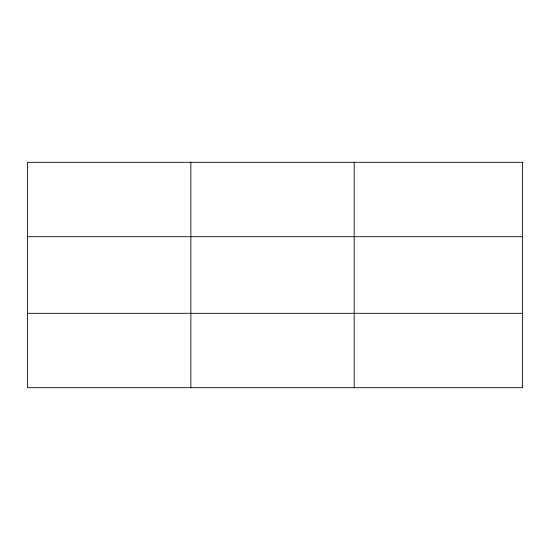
<?xml version="1.0" encoding="UTF-8"?>
<svg xmlns="http://www.w3.org/2000/svg" width="550" height="550" viewBox="0 0 550 550"><rect width="100%" height="100%" fill="white"/><g stroke="black" fill="none" stroke-linecap="round" stroke-linejoin="round"><path stroke-width="0.82" d="M190.85 387.695L190.85 162.305M354.2 387.695L354.2 162.305M27.5 236.686L522.5 236.686M27.5 313.314L522.5 313.314M522.5 162.305L522.5 387.695L27.5 387.695L27.5 162.305L522.5 162.305"/></g></svg>
